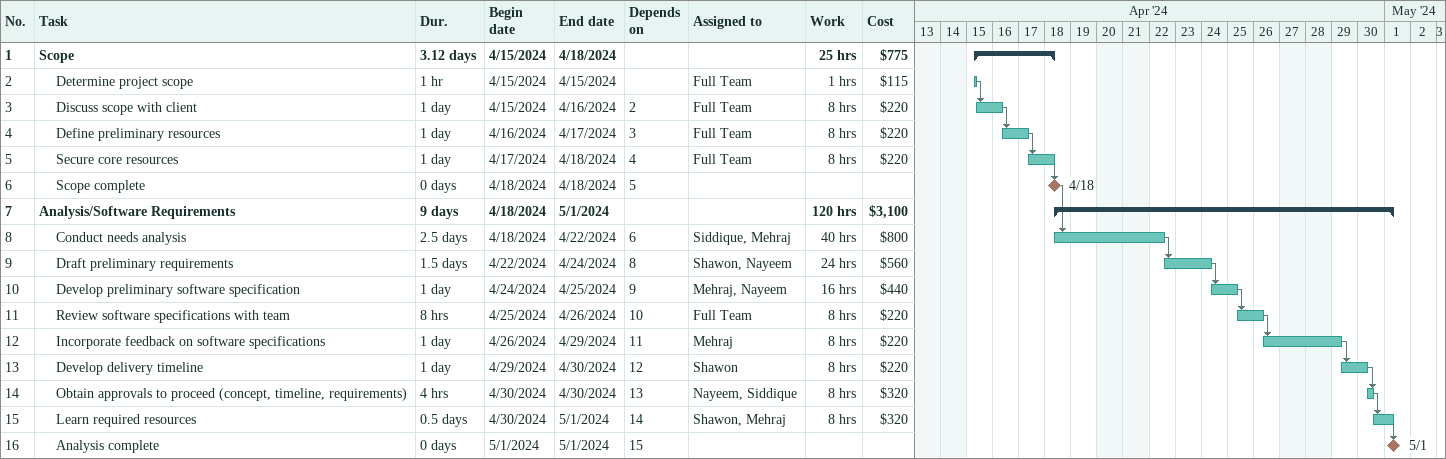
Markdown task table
| ID | Level | Task | Duration | Start | Finish | Predecessors | Resources | Work (h) | Cost ($) |
|---|---|---|---|---|---|---|---|---|---|
| 1 | 1 | **Scope** | 3.12d | 2024-04-15 | 2024-04-18 |  |  | 25 | 775 |
| 2 | 2 | Determine project scope | 1h | 2024-04-15 | 2024-04-15 |  | Full Team | 1 | 115 |
| 3 | 2 | Discuss scope with client | 1d | 2024-04-15 | 2024-04-16 | 2 | Full Team | 8 | 220 |
| 4 | 2 | Define preliminary resources | 1d | 2024-04-16 | 2024-04-17 | 3 | Full Team | 8 | 220 |
| 5 | 2 | Secure core resources | 1d | 2024-04-17 | 2024-04-18 | 4 | Full Team | 8 | 220 |
| 6 | 2 | Scope complete | 0d | 2024-04-18 | 2024-04-18 | 5 |  |  |  |
| 7 | 1 | **Analysis/Software Requirements** | 9d | 2024-04-18 | 2024-05-01 |  |  | 120 | 3100 |
| 8 | 2 | Conduct needs analysis | 2.5d | 2024-04-18 | 2024-04-22 | 6 | Siddique, Mehraj | 40 | 800 |
| 9 | 2 | Draft preliminary requirements | 1.5d | 2024-04-22 | 2024-04-24 | 8 | Shawon, Nayeem | 24 | 560 |
| 10 | 2 | Develop preliminary software specification | 1d | 2024-04-24 | 2024-04-25 | 9 | Mehraj, Nayeem | 16 | 440 |
| 11 | 2 | Review software specifications with team | 8h | 2024-04-25 | 2024-04-26 | 10 | Full Team | 8 | 220 |
| 12 | 2 | Incorporate feedback on software specifications | 1d | 2024-04-26 | 2024-04-29 | 11 | Mehraj | 8 | 220 |
| 13 | 2 | Develop delivery timeline | 1d | 2024-04-29 | 2024-04-30 | 12 | Shawon | 8 | 220 |
| 14 | 2 | Obtain approvals to proceed (concept, timeline, requirements) | 4h | 2024-04-30 | 2024-04-30 | 13 | Nayeem, Siddique | 8 | 320 |
| 15 | 2 | Learn required resources | 0.5d | 2024-04-30 | 2024-05-01 | 14 | Shawon, Mehraj | 8 | 320 |
| 16 | 2 | Analysis complete | 0d | 2024-05-01 | 2024-05-01 | 15 |  |  |  |
